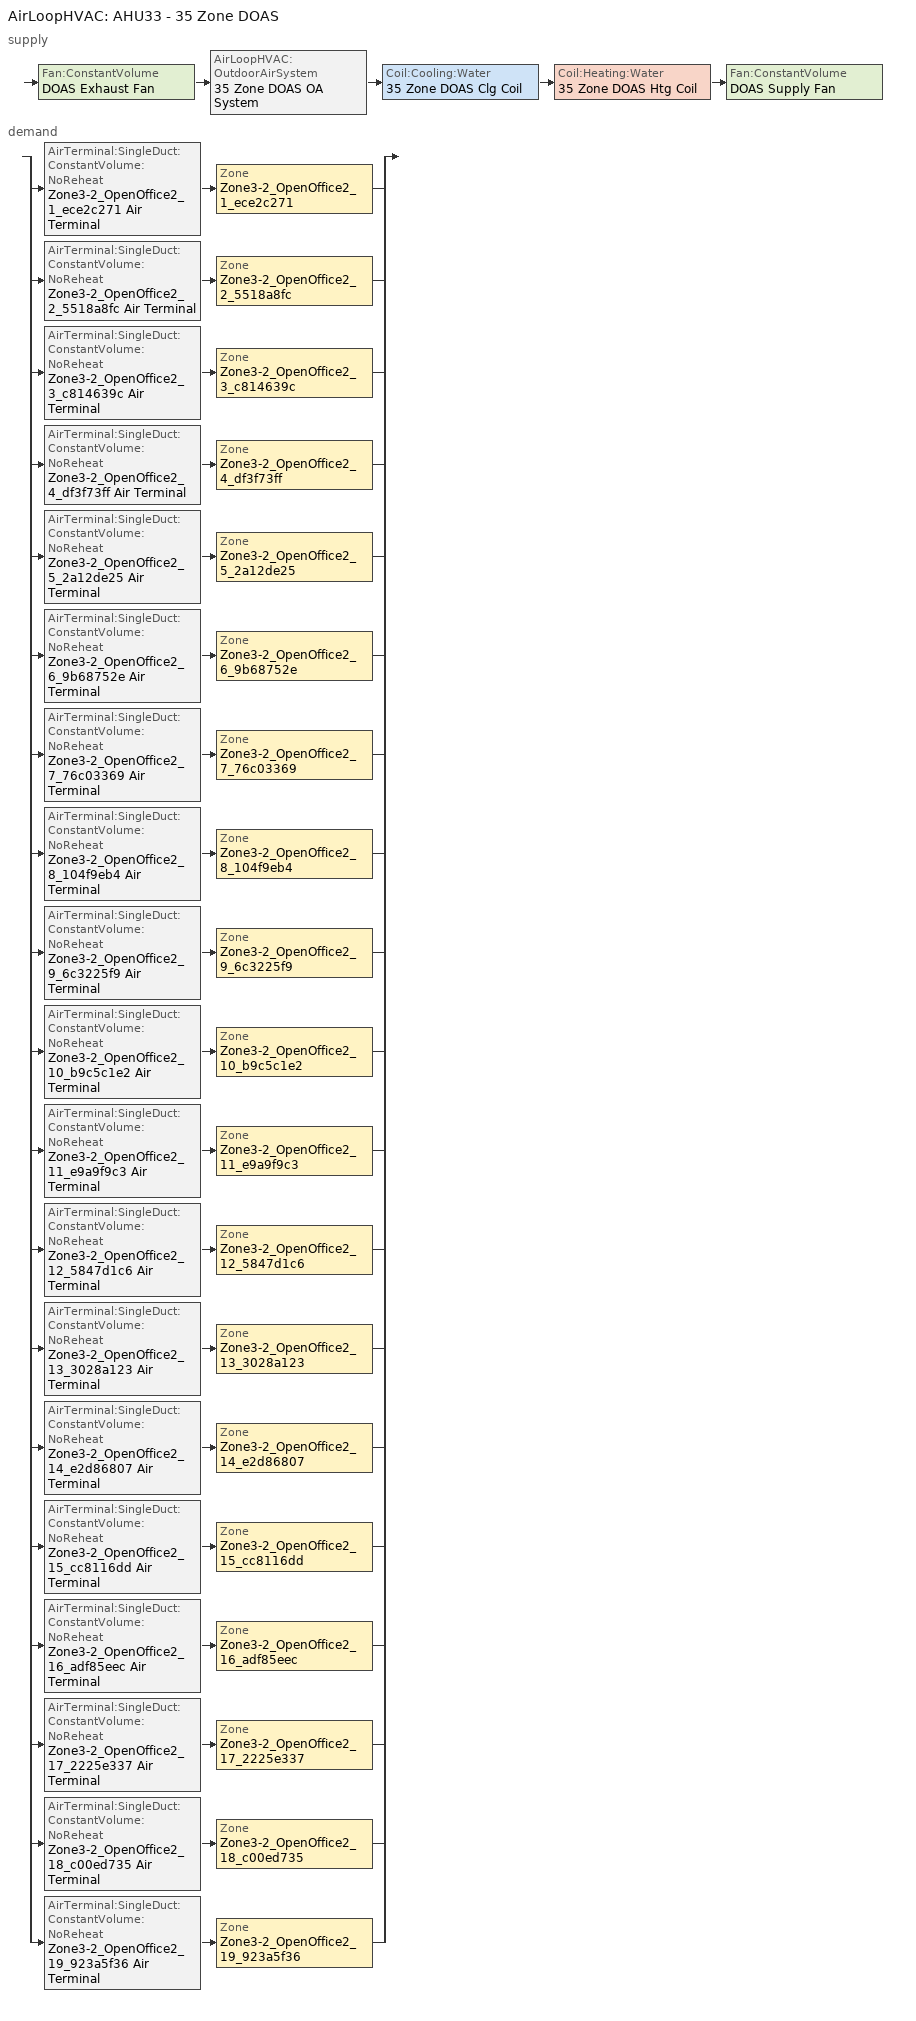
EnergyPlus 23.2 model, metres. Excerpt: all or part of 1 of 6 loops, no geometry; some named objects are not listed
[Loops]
AirLoopHVAC 'AHU33 - 35 Zone DOAS'
 supply: Fan:ConstantVolume 'DOAS Exhaust Fan' > AirLoopHVAC:OutdoorAirSystem '35 Zone DOAS OA System' > Coil:Cooling:Water '35 Zone DOAS Clg Coil' > Coil:Heating:Water '35 Zone DOAS Htg Coil' > Fan:ConstantVolume 'DOAS Supply Fan'
 demand: split
  | AirTerminal:SingleDuct:ConstantVolume:NoReheat 'Zone3-2_OpenOffice2_1_ece2c271 Air Terminal' > Zone 'Zone3-2_OpenOffice2_1_ece2c271'
  | AirTerminal:SingleDuct:ConstantVolume:NoReheat 'Zone3-2_OpenOffice2_2_5518a8fc Air Terminal' > Zone 'Zone3-2_OpenOffice2_2_5518a8fc'
  | AirTerminal:SingleDuct:ConstantVolume:NoReheat 'Zone3-2_OpenOffice2_3_c814639c Air Terminal' > Zone 'Zone3-2_OpenOffice2_3_c814639c'
  | AirTerminal:SingleDuct:ConstantVolume:NoReheat 'Zone3-2_OpenOffice2_4_df3f73ff Air Terminal' > Zone 'Zone3-2_OpenOffice2_4_df3f73ff'
  | AirTerminal:SingleDuct:ConstantVolume:NoReheat 'Zone3-2_OpenOffice2_5_2a12de25 Air Terminal' > Zone 'Zone3-2_OpenOffice2_5_2a12de25'
  | AirTerminal:SingleDuct:ConstantVolume:NoReheat 'Zone3-2_OpenOffice2_6_9b68752e Air Terminal' > Zone 'Zone3-2_OpenOffice2_6_9b68752e'
  | AirTerminal:SingleDuct:ConstantVolume:NoReheat 'Zone3-2_OpenOffice2_7_76c03369 Air Terminal' > Zone 'Zone3-2_OpenOffice2_7_76c03369'
  | AirTerminal:SingleDuct:ConstantVolume:NoReheat 'Zone3-2_OpenOffice2_8_104f9eb4 Air Terminal' > Zone 'Zone3-2_OpenOffice2_8_104f9eb4'
  | AirTerminal:SingleDuct:ConstantVolume:NoReheat 'Zone3-2_OpenOffice2_9_6c3225f9 Air Terminal' > Zone 'Zone3-2_OpenOffice2_9_6c3225f9'
  | AirTerminal:SingleDuct:ConstantVolume:NoReheat 'Zone3-2_OpenOffice2_10_b9c5c1e2 Air Terminal' > Zone 'Zone3-2_OpenOffice2_10_b9c5c1e2'
  | AirTerminal:SingleDuct:ConstantVolume:NoReheat 'Zone3-2_OpenOffice2_11_e9a9f9c3 Air Terminal' > Zone 'Zone3-2_OpenOffice2_11_e9a9f9c3'
  | AirTerminal:SingleDuct:ConstantVolume:NoReheat 'Zone3-2_OpenOffice2_12_5847d1c6 Air Terminal' > Zone 'Zone3-2_OpenOffice2_12_5847d1c6'
  | AirTerminal:SingleDuct:ConstantVolume:NoReheat 'Zone3-2_OpenOffice2_13_3028a123 Air Terminal' > Zone 'Zone3-2_OpenOffice2_13_3028a123'
  | AirTerminal:SingleDuct:ConstantVolume:NoReheat 'Zone3-2_OpenOffice2_14_e2d86807 Air Terminal' > Zone 'Zone3-2_OpenOffice2_14_e2d86807'
  | AirTerminal:SingleDuct:ConstantVolume:NoReheat 'Zone3-2_OpenOffice2_15_cc8116dd Air Terminal' > Zone 'Zone3-2_OpenOffice2_15_cc8116dd'
  | AirTerminal:SingleDuct:ConstantVolume:NoReheat 'Zone3-2_OpenOffice2_16_adf85eec Air Terminal' > Zone 'Zone3-2_OpenOffice2_16_adf85eec'
  | AirTerminal:SingleDuct:ConstantVolume:NoReheat 'Zone3-2_OpenOffice2_17_2225e337 Air Terminal' > Zone 'Zone3-2_OpenOffice2_17_2225e337'
  | AirTerminal:SingleDuct:ConstantVolume:NoReheat 'Zone3-2_OpenOffice2_18_c00ed735 Air Terminal' > Zone 'Zone3-2_OpenOffice2_18_c00ed735'
  | AirTerminal:SingleDuct:ConstantVolume:NoReheat 'Zone3-2_OpenOffice2_19_923a5f36 Air Terminal' > Zone 'Zone3-2_OpenOffice2_19_923a5f36'
[ZoneControl:Thermostat] Temperature Difference Between Cutout And Setpoint {deltaC}=0
Name | Zone or ZoneList | Control Type Schedule | Control 1
Zone3-2_OpenOffice2_10_b9c5c1e2 Thermostat | Zone3-2_OpenOffice2_10_b9c5c1e2 | Zone3-2_OpenOffice2_10_b9c5c1e2 Thermostat Schedule | Tset_office_br_ 11
Zone3-2_OpenOffice2_11_e9a9f9c3 Thermostat | Zone3-2_OpenOffice2_11_e9a9f9c3 | Zone3-2_OpenOffice2_11_e9a9f9c3 Thermostat Schedule | Tset_office_br_ 12
Zone3-2_OpenOffice2_12_5847d1c6 Thermostat | Zone3-2_OpenOffice2_12_5847d1c6 | Zone3-2_OpenOffice2_12_5847d1c6 Thermostat Schedule | Tset_office_br_ 13
Zone3-2_OpenOffice2_13_3028a123 Thermostat | Zone3-2_OpenOffice2_13_3028a123 | Zone3-2_OpenOffice2_13_3028a123 Thermostat Schedule | Tset_office_br_ 14
Zone3-2_OpenOffice2_14_e2d86807 Thermostat | Zone3-2_OpenOffice2_14_e2d86807 | Zone3-2_OpenOffice2_14_e2d86807 Thermostat Schedule | Tset_office_br_ 15
Zone3-2_OpenOffice2_15_cc8116dd Thermostat | Zone3-2_OpenOffice2_15_cc8116dd | Zone3-2_OpenOffice2_15_cc8116dd Thermostat Schedule | Tset_office_br_ 16
Zone3-2_OpenOffice2_16_adf85eec Thermostat | Zone3-2_OpenOffice2_16_adf85eec | Zone3-2_OpenOffice2_16_adf85eec Thermostat Schedule | Tset_office_br_ 17
Zone3-2_OpenOffice2_17_2225e337 Thermostat | Zone3-2_OpenOffice2_17_2225e337 | Zone3-2_OpenOffice2_17_2225e337 Thermostat Schedule | Tset_office_br_ 18
Zone3-2_OpenOffice2_18_c00ed735 Thermostat | Zone3-2_OpenOffice2_18_c00ed735 | Zone3-2_OpenOffice2_18_c00ed735 Thermostat Schedule | Tset_office_br_ 19
Zone3-2_OpenOffice2_19_923a5f36 Thermostat | Zone3-2_OpenOffice2_19_923a5f36 | Zone3-2_OpenOffice2_19_923a5f36 Thermostat Schedule | Tset_office_br_ 20
Zone3-2_OpenOffice2_1_ece2c271 Thermostat | Zone3-2_OpenOffice2_1_ece2c271 | Zone3-2_OpenOffice2_1_ece2c271 Thermostat Schedule | Tset_office_br_ 2
Zone3-2_OpenOffice2_2_5518a8fc Thermostat | Zone3-2_OpenOffice2_2_5518a8fc | Zone3-2_OpenOffice2_2_5518a8fc Thermostat Schedule | Tset_office_br_ 3
Zone3-2_OpenOffice2_3_c814639c Thermostat | Zone3-2_OpenOffice2_3_c814639c | Zone3-2_OpenOffice2_3_c814639c Thermostat Schedule | Tset_office_br_ 4
Zone3-2_OpenOffice2_4_df3f73ff Thermostat | Zone3-2_OpenOffice2_4_df3f73ff | Zone3-2_OpenOffice2_4_df3f73ff Thermostat Schedule | Tset_office_br_ 5
Zone3-2_OpenOffice2_5_2a12de25 Thermostat | Zone3-2_OpenOffice2_5_2a12de25 | Zone3-2_OpenOffice2_5_2a12de25 Thermostat Schedule | Tset_office_br_ 6
Zone3-2_OpenOffice2_6_9b68752e Thermostat | Zone3-2_OpenOffice2_6_9b68752e | Zone3-2_OpenOffice2_6_9b68752e Thermostat Schedule | Tset_office_br_ 7
Zone3-2_OpenOffice2_7_76c03369 Thermostat | Zone3-2_OpenOffice2_7_76c03369 | Zone3-2_OpenOffice2_7_76c03369 Thermostat Schedule | Tset_office_br_ 8
Zone3-2_OpenOffice2_8_104f9eb4 Thermostat | Zone3-2_OpenOffice2_8_104f9eb4 | Zone3-2_OpenOffice2_8_104f9eb4 Thermostat Schedule | Tset_office_br_ 9
Zone3-2_OpenOffice2_9_6c3225f9 Thermostat | Zone3-2_OpenOffice2_9_6c3225f9 | Zone3-2_OpenOffice2_9_6c3225f9 Thermostat Schedule | Tset_office_br_ 10
[ThermostatSetpoint:DualSetpoint] Heating Setpoint Temperature Schedule=htg_sch_office_br_; Cooling Setpoint Temperature Schedule=clg_sch_office_br_
Tset_office_br_ 11; Tset_office_br_ 12; Tset_office_br_ 13; Tset_office_br_ 14; Tset_office_br_ 15; Tset_office_br_ 16; Tset_office_br_ 17; Tset_office_br_ 18; Tset_office_br_ 19; Tset_office_br_ 20; Tset_office_br_ 2; Tset_office_br_ 3; Tset_office_br_ 4; Tset_office_br_ 5; Tset_office_br_ 6; Tset_office_br_ 7; Tset_office_br_ 8; Tset_office_br_ 9; Tset_office_br_ 10
[Zone equipment]
Zone3-2_OpenOffice2_10_b9c5c1e2: Zone3-2_OpenOffice2_10_b9c5c1e2 Air Terminal, Zone3-2_OpenOffice2_10_b9c5c1e2 FCU
Zone3-2_OpenOffice2_11_e9a9f9c3: Zone3-2_OpenOffice2_11_e9a9f9c3 Air Terminal, Zone3-2_OpenOffice2_11_e9a9f9c3 FCU
Zone3-2_OpenOffice2_12_5847d1c6: Zone3-2_OpenOffice2_12_5847d1c6 Air Terminal, Zone3-2_OpenOffice2_12_5847d1c6 FCU
Zone3-2_OpenOffice2_13_3028a123: Zone3-2_OpenOffice2_13_3028a123 Air Terminal, Zone3-2_OpenOffice2_13_3028a123 FCU
Zone3-2_OpenOffice2_14_e2d86807: Zone3-2_OpenOffice2_14_e2d86807 Air Terminal, Zone3-2_OpenOffice2_14_e2d86807 FCU
Zone3-2_OpenOffice2_15_cc8116dd: Zone3-2_OpenOffice2_15_cc8116dd Air Terminal, Zone3-2_OpenOffice2_15_cc8116dd FCU
Zone3-2_OpenOffice2_16_adf85eec: Zone3-2_OpenOffice2_16_adf85eec Air Terminal, Zone3-2_OpenOffice2_16_adf85eec FCU
Zone3-2_OpenOffice2_17_2225e337: Zone3-2_OpenOffice2_17_2225e337 Air Terminal, Zone3-2_OpenOffice2_17_2225e337 FCU
Zone3-2_OpenOffice2_18_c00ed735: Zone3-2_OpenOffice2_18_c00ed735 Air Terminal, Zone3-2_OpenOffice2_18_c00ed735 FCU
Zone3-2_OpenOffice2_19_923a5f36: Zone3-2_OpenOffice2_19_923a5f36 Air Terminal, Zone3-2_OpenOffice2_19_923a5f36 FCU
Zone3-2_OpenOffice2_1_ece2c271: Zone3-2_OpenOffice2_1_ece2c271 Air Terminal, Zone3-2_OpenOffice2_1_ece2c271 FCU
Zone3-2_OpenOffice2_2_5518a8fc: Zone3-2_OpenOffice2_2_5518a8fc Air Terminal, Zone3-2_OpenOffice2_2_5518a8fc FCU
Zone3-2_OpenOffice2_3_c814639c: Zone3-2_OpenOffice2_3_c814639c Air Terminal, Zone3-2_OpenOffice2_3_c814639c FCU
Zone3-2_OpenOffice2_4_df3f73ff: Zone3-2_OpenOffice2_4_df3f73ff Air Terminal, Zone3-2_OpenOffice2_4_df3f73ff FCU
Zone3-2_OpenOffice2_5_2a12de25: Zone3-2_OpenOffice2_5_2a12de25 Air Terminal, Zone3-2_OpenOffice2_5_2a12de25 FCU
Zone3-2_OpenOffice2_6_9b68752e: Zone3-2_OpenOffice2_6_9b68752e Air Terminal, Zone3-2_OpenOffice2_6_9b68752e FCU
Zone3-2_OpenOffice2_7_76c03369: Zone3-2_OpenOffice2_7_76c03369 Air Terminal, Zone3-2_OpenOffice2_7_76c03369 FCU
Zone3-2_OpenOffice2_8_104f9eb4: Zone3-2_OpenOffice2_8_104f9eb4 Air Terminal, Zone3-2_OpenOffice2_8_104f9eb4 FCU
Zone3-2_OpenOffice2_9_6c3225f9: Zone3-2_OpenOffice2_9_6c3225f9 Air Terminal, Zone3-2_OpenOffice2_9_6c3225f9 FCU
[Sizing:Zone] Zone Cooling Design Supply Air Temperature Input Method=SupplyAirTemperature; Zone Cooling Design Supply Air Temperature {C}=12.7778; Zone Cooling Design Supply Air Temperature Difference {deltaC}=11.11; Zone Heating Design Supply Air Temperature Input Method=SupplyAirTemperature; Zone Heating Design Supply Air Temperature {C}=40; Zone Heating Design Supply Air Temperature Difference {deltaC}=11.11; Zone Cooling Design Supply Air Humidity Ratio {kgWater/kgDryAir}=0.0085; Zone Heating Design Supply Air Humidity Ratio {kgWater/kgDryAir}=0.008; Cooling Design Air Flow Method=DesignDay; Cooling Design Air Flow Rate {m3/s}=0; Cooling Minimum Air Flow per Zone Floor Area {m3/s-m2}=0.000762; Cooling Minimum Air Flow {m3/s}=0; Cooling Minimum Air Flow Fraction=0; Heating Design Air Flow Method=DesignDay; Heating Design Air Flow Rate {m3/s}=0; Heating Maximum Air Flow per Zone Floor Area {m3/s-m2}=0.002032; Heating Maximum Air Flow {m3/s}=0.141576; Heating Maximum Air Flow Fraction=0.3; Account for Dedicated Outdoor Air System=Yes; Dedicated Outdoor Air System Control Strategy=NeutralSupplyAir; Dedicated Outdoor Air Low Setpoint Temperature for Design {C}=15.5556; Dedicated Outdoor Air High Setpoint Temperature for Design {C}=21.1111; Zone Load Sizing Method=Sensible Load Only No Latent Load; Zone Latent Cooling Design Supply Air Humidity Ratio Input Method=HumidityRatioDifference; Zone Cooling Design Supply Air Humidity Ratio Difference {kgWater/kgDryAir}=0.005; Zone Latent Heating Design Supply Air Humidity Ratio Input Method=HumidityRatioDifference; Zone Humidification Design Supply Air Humidity Ratio Difference {kgWater/kgDryAir}=0.005
Name | Design Specification Outdoor Air Object
Zone3-2_OpenOffice2_10_b9c5c1e2 | Zone3-2_OpenOffice2_10_b9c5c1e2 DSOA Space List
Zone3-2_OpenOffice2_11_e9a9f9c3 | Zone3-2_OpenOffice2_11_e9a9f9c3 DSOA Space List
Zone3-2_OpenOffice2_12_5847d1c6 | Zone3-2_OpenOffice2_12_5847d1c6 DSOA Space List
Zone3-2_OpenOffice2_13_3028a123 | Zone3-2_OpenOffice2_13_3028a123 DSOA Space List
Zone3-2_OpenOffice2_14_e2d86807 | Zone3-2_OpenOffice2_14_e2d86807 DSOA Space List
Zone3-2_OpenOffice2_15_cc8116dd | Zone3-2_OpenOffice2_15_cc8116dd DSOA Space List
Zone3-2_OpenOffice2_16_adf85eec | Zone3-2_OpenOffice2_16_adf85eec DSOA Space List
Zone3-2_OpenOffice2_17_2225e337 | Zone3-2_OpenOffice2_17_2225e337 DSOA Space List
Zone3-2_OpenOffice2_18_c00ed735 | Zone3-2_OpenOffice2_18_c00ed735 DSOA Space List
Zone3-2_OpenOffice2_19_923a5f36 | Zone3-2_OpenOffice2_19_923a5f36 DSOA Space List
Zone3-2_OpenOffice2_1_ece2c271 | Zone3-2_OpenOffice2_1_ece2c271 DSOA Space List
Zone3-2_OpenOffice2_2_5518a8fc | Zone3-2_OpenOffice2_2_5518a8fc DSOA Space List
Zone3-2_OpenOffice2_3_c814639c | Zone3-2_OpenOffice2_3_c814639c DSOA Space List
Zone3-2_OpenOffice2_4_df3f73ff | Zone3-2_OpenOffice2_4_df3f73ff DSOA Space List
Zone3-2_OpenOffice2_5_2a12de25 | Zone3-2_OpenOffice2_5_2a12de25 DSOA Space List
Zone3-2_OpenOffice2_6_9b68752e | Zone3-2_OpenOffice2_6_9b68752e DSOA Space List
Zone3-2_OpenOffice2_7_76c03369 | Zone3-2_OpenOffice2_7_76c03369 DSOA Space List
Zone3-2_OpenOffice2_8_104f9eb4 | Zone3-2_OpenOffice2_8_104f9eb4 DSOA Space List
Zone3-2_OpenOffice2_9_6c3225f9 | Zone3-2_OpenOffice2_9_6c3225f9 DSOA Space List
[DesignSpecification:OutdoorAir]
mv_office_br_ 3: Outdoor Air Method=Sum; Outdoor Air Flow per Person {m3/s-person}=0.012; Outdoor Air Flow per Zone Floor Area {m3/s-m2}=0; Outdoor Air Flow per Zone {m3/s}=0; Outdoor Air Flow Air Changes per Hour {1/hr}=0; Outdoor Air Schedule=mv_sch_office_br_
[DesignSpecification:OutdoorAir:SpaceList] Space Design Specification Outdoor Air Object Name 1=mv_office_br_ 3
Name | Space Name 1
Zone3-2_OpenOffice2_10_b9c5c1e2 DSOA Space List | Zone3-2_OpenOffice2_10_b9c5c1e2_Space
Zone3-2_OpenOffice2_11_e9a9f9c3 DSOA Space List | Zone3-2_OpenOffice2_11_e9a9f9c3_Space
Zone3-2_OpenOffice2_12_5847d1c6 DSOA Space List | Zone3-2_OpenOffice2_12_5847d1c6_Space
Zone3-2_OpenOffice2_13_3028a123 DSOA Space List | Zone3-2_OpenOffice2_13_3028a123_Space
Zone3-2_OpenOffice2_14_e2d86807 DSOA Space List | Zone3-2_OpenOffice2_14_e2d86807_Space
Zone3-2_OpenOffice2_15_cc8116dd DSOA Space List | Zone3-2_OpenOffice2_15_cc8116dd_Space
Zone3-2_OpenOffice2_16_adf85eec DSOA Space List | Zone3-2_OpenOffice2_16_adf85eec_Space
Zone3-2_OpenOffice2_17_2225e337 DSOA Space List | Zone3-2_OpenOffice2_17_2225e337_Space
Zone3-2_OpenOffice2_18_c00ed735 DSOA Space List | Zone3-2_OpenOffice2_18_c00ed735_Space
Zone3-2_OpenOffice2_19_923a5f36 DSOA Space List | Zone3-2_OpenOffice2_19_923a5f36_Space
Zone3-2_OpenOffice2_1_ece2c271 DSOA Space List | Zone3-2_OpenOffice2_1_ece2c271_Space
Zone3-2_OpenOffice2_2_5518a8fc DSOA Space List | Zone3-2_OpenOffice2_2_5518a8fc_Space
Zone3-2_OpenOffice2_3_c814639c DSOA Space List | Zone3-2_OpenOffice2_3_c814639c_Space
Zone3-2_OpenOffice2_4_df3f73ff DSOA Space List | Zone3-2_OpenOffice2_4_df3f73ff_Space
Zone3-2_OpenOffice2_5_2a12de25 DSOA Space List | Zone3-2_OpenOffice2_5_2a12de25_Space
Zone3-2_OpenOffice2_6_9b68752e DSOA Space List | Zone3-2_OpenOffice2_6_9b68752e_Space
Zone3-2_OpenOffice2_7_76c03369 DSOA Space List | Zone3-2_OpenOffice2_7_76c03369_Space
Zone3-2_OpenOffice2_8_104f9eb4 DSOA Space List | Zone3-2_OpenOffice2_8_104f9eb4_Space
Zone3-2_OpenOffice2_9_6c3225f9 DSOA Space List | Zone3-2_OpenOffice2_9_6c3225f9_Space
[AirTerminal:SingleDuct:ConstantVolume:NoReheat] Availability Schedule=Always On Discrete; Maximum Air Flow Rate {m3/s}=AutoSize
Zone3-2_OpenOffice2_10_b9c5c1e2 Air Terminal; Zone3-2_OpenOffice2_11_e9a9f9c3 Air Terminal; Zone3-2_OpenOffice2_12_5847d1c6 Air Terminal; Zone3-2_OpenOffice2_13_3028a123 Air Terminal; Zone3-2_OpenOffice2_14_e2d86807 Air Terminal; Zone3-2_OpenOffice2_15_cc8116dd Air Terminal; Zone3-2_OpenOffice2_16_adf85eec Air Terminal; Zone3-2_OpenOffice2_17_2225e337 Air Terminal; Zone3-2_OpenOffice2_18_c00ed735 Air Terminal; Zone3-2_OpenOffice2_19_923a5f36 Air Terminal; Zone3-2_OpenOffice2_1_ece2c271 Air Terminal; Zone3-2_OpenOffice2_2_5518a8fc Air Terminal; Zone3-2_OpenOffice2_3_c814639c Air Terminal; Zone3-2_OpenOffice2_4_df3f73ff Air Terminal; Zone3-2_OpenOffice2_5_2a12de25 Air Terminal; Zone3-2_OpenOffice2_6_9b68752e Air Terminal; Zone3-2_OpenOffice2_7_76c03369 Air Terminal; Zone3-2_OpenOffice2_8_104f9eb4 Air Terminal; Zone3-2_OpenOffice2_9_6c3225f9 Air Terminal
[Coil:Cooling:Water]
35 Zone DOAS Clg Coil: Availability Schedule=Always On Discrete; Design Water Flow Rate {m3/s}=Autosize; Design Air Flow Rate {m3/s}=Autosize; Design Inlet Water Temperature {C}=Autosize; Design Inlet Air Temperature {C}=Autosize; Design Outlet Air Temperature {C}=Autosize; Design Inlet Air Humidity Ratio {kgWater/kgDryAir}=Autosize; Design Outlet Air Humidity Ratio {kgWater/kgDryAir}=Autosize; Type of Analysis=SimpleAnalysis; Heat Exchanger Configuration=CrossFlow
[Coil:Heating:Water]
35 Zone DOAS Htg Coil: Availability Schedule=Always On Discrete; U-Factor Times Area Value {W/K}=Autosize; Maximum Water Flow Rate {m3/s}=Autosize; Performance Input Method=UFactorTimesAreaAndDesignWaterFlowRate; Rated Capacity {W}=Autosize; Rated Inlet Water Temperature {C}=82.2222; Rated Inlet Air Temperature {C}=16.6; Rated Outlet Water Temperature {C}=71.1111; Rated Outlet Air Temperature {C}=32.2; Rated Ratio for Air and Water Convection=0.5
[Controller:MechanicalVentilation]
35 Zone DOAS Mechanical Ventilation Controller: Availability Schedule=mv_sch_office_br_; Demand Controlled Ventilation=No; System Outdoor Air Method=ZoneSum; Zone or ZoneList Name 1=Zone3-2_OpenOffice2_10_b9c5c1e2; Design Specification Outdoor Air Object Name 1=mv_office_br_ 3; Zone or ZoneList Name 2=Zone3-2_OpenOffice2_11_e9a9f9c3; Design Specification Outdoor Air Object Name 2=mv_office_br_ 3; Zone or ZoneList Name 3=Zone3-2_OpenOffice2_12_5847d1c6; Design Specification Outdoor Air Object Name 3=mv_office_br_ 3; Zone or ZoneList Name 4=Zone3-2_OpenOffice2_13_3028a123; Design Specification Outdoor Air Object Name 4=mv_office_br_ 3; Zone or ZoneList Name 5=Zone3-2_OpenOffice2_14_e2d86807; Design Specification Outdoor Air Object Name 5=mv_office_br_ 3; Zone or ZoneList Name 6=Zone3-2_OpenOffice2_15_cc8116dd; Design Specification Outdoor Air Object Name 6=mv_office_br_ 3; Zone or ZoneList Name 7=Zone3-2_OpenOffice2_16_adf85eec; Design Specification Outdoor Air Object Name 7=mv_office_br_ 3; Zone or ZoneList Name 8=Zone3-2_OpenOffice2_17_2225e337; Design Specification Outdoor Air Object Name 8=mv_office_br_ 3; Zone or ZoneList Name 9=Zone3-2_OpenOffice2_18_c00ed735; Design Specification Outdoor Air Object Name 9=mv_office_br_ 3; Zone or ZoneList Name 10=Zone3-2_OpenOffice2_19_923a5f36; Design Specification Outdoor Air Object Name 10=mv_office_br_ 3; Zone or ZoneList Name 11=Zone3-2_OpenOffice2_1_ece2c271; Design Specification Outdoor Air Object Name 11=mv_office_br_ 3; Zone or ZoneList Name 12=Zone3-2_OpenOffice2_2_5518a8fc; Design Specification Outdoor Air Object Name 12=mv_office_br_ 3; Zone or ZoneList Name 13=Zone3-2_OpenOffice2_3_c814639c; Design Specification Outdoor Air Object Name 13=mv_office_br_ 3; Zone or ZoneList Name 14=Zone3-2_OpenOffice2_4_df3f73ff; Design Specification Outdoor Air Object Name 14=mv_office_br_ 3; Zone or ZoneList Name 15=Zone3-2_OpenOffice2_5_2a12de25; Design Specification Outdoor Air Object Name 15=mv_office_br_ 3; Zone or ZoneList Name 16=Zone3-2_OpenOffice2_6_9b68752e; Design Specification Outdoor Air Object Name 16=mv_office_br_ 3; Zone or ZoneList Name 17=Zone3-2_OpenOffice2_7_76c03369; Design Specification Outdoor Air Object Name 17=mv_office_br_ 3; Zone or ZoneList Name 18=Zone3-2_OpenOffice2_8_104f9eb4; Design Specification Outdoor Air Object Name 18=mv_office_br_ 3; Zone or ZoneList Name 19=Zone3-2_OpenOffice2_9_6c3225f9; Design Specification Outdoor Air Object Name 19=mv_office_br_ 3
[AirLoopHVAC]
AHU33 - 35 Zone DOAS: Design Supply Air Flow Rate {m3/s}=AutoSize; Design Return Air Flow Fraction of Supply Air Flow=1
[Sizing:System]
AHU33 - 35 Zone DOAS: Type of Load to Size On=VentilationRequirement; Design Outdoor Air Flow Rate {m3/s}=Autosize; Central Heating Maximum System Air Flow Ratio=1; Preheat Design Temperature {C}=7; Preheat Design Humidity Ratio {kgWater/kgDryAir}=0.008; Precool Design Temperature {C}=12.8; Precool Design Humidity Ratio {kgWater/kgDryAir}=0.008; Central Cooling Design Supply Air Temperature {C}=15.5556; Central Heating Design Supply Air Temperature {C}=21.1111; Type of Zone Sum to Use=Coincident; 100% Outdoor Air in Cooling=Yes; 100% Outdoor Air in Heating=Yes; Central Cooling Design Supply Air Humidity Ratio {kgWater/kgDryAir}=0.0085; Central Heating Design Supply Air Humidity Ratio {kgWater/kgDryAir}=0.008; Cooling Supply Air Flow Rate Method=DesignDay; Cooling Supply Air Flow Rate {m3/s}=0; Cooling Supply Air Flow Rate Per Floor Area {m3/s-m2}=0.00996765; Cooling Fraction of Autosized Cooling Supply Air Flow Rate=1; Cooling Supply Air Flow Rate Per Unit Cooling Capacity {m3/s-W}=3.94755e-05; Heating Supply Air Flow Rate Method=DesignDay; Heating Supply Air Flow Rate {m3/s}=0; Heating Supply Air Flow Rate Per Floor Area {m3/s-m2}=0.00996765; Heating Fraction of Autosized Heating Supply Air Flow Rate=1; Heating Fraction of Autosized Cooling Supply Air Flow Rate=1; Heating Supply Air Flow Rate Per Unit Heating Capacity {m3/s-W}=3.15882e-05; System Outdoor Air Method=ZoneSum; Zone Maximum Outdoor Air Fraction=1; Cooling Design Capacity Method=CoolingDesignCapacity; Cooling Design Capacity {W}=Autosize; Cooling Design Capacity Per Floor Area {W/m2}=234.7; Fraction of Autosized Cooling Design Capacity=1; Heating Design Capacity Method=HeatingDesignCapacity; Heating Design Capacity {W}=Autosize; Heating Design Capacity Per Floor Area {W/m2}=157; Fraction of Autosized Heating Design Capacity=1; Central Cooling Capacity Control Method=OnOff; Occupant Diversity=Autosize
[Controller:WaterCoil] Control Variable=Temperature; Actuator Variable=Flow; Maximum Actuated Flow {m3/s}=Autosize; Minimum Actuated Flow {m3/s}=0
Name | Action | Controller Convergence Tolerance {deltaC}
35 Zone DOAS Clg Coil Controller | Reverse | Autosize
35 Zone DOAS Htg Coil Controller | Normal | 0.0001
[Fan:ConstantVolume] Availability Schedule=NaturalVent; Fan Total Efficiency=0.55575; 5th field=0.2163; Motor Efficiency=0.855; Motor In Airstream Fraction=1
Name | Pressure Rise {Pa}
DOAS Exhaust Fan | 373.633
DOAS Supply Fan | 622.722
[SetpointManager:MixedAir] Control Variable=Temperature
Name | Setpoint Node or NodeList
DOAS Exhaust Fan Outlet Air Node OS Default SPM | DOAS Exhaust Fan Outlet Air Node
AHU33_Heat Recovery Unit Primary Outlet Air Node OS Default SPM | AHU33_Heat Recovery Unit Primary Outlet Air Node
AHU33 - 35 Zone DOAS Mixed Air Node OS Default SPM | AHU33 - 35 Zone DOAS Mixed Air Node
35 Zone DOAS Clg Coil Outlet Air Node OS Default SPM | 35 Zone DOAS Clg Coil Outlet Air Node
[Controller:OutdoorAir]
35 Zone DOAS Outdoor Air Controller: Minimum Outdoor Air Flow Rate {m3/s}=Autosize; Maximum Outdoor Air Flow Rate {m3/s}=Autosize; Economizer Control Type=NoEconomizer; Economizer Control Action Type=ModulateFlow; Lockout Type=NoLockout; Minimum Limit Type=FixedMinimum; Minimum Outdoor Air Schedule=mv_sch_office_br_; Mechanical Ventilation Controller=35 Zone DOAS Mechanical Ventilation Controller; High Humidity Control=No; Control High Indoor Humidity Based on Outdoor Humidity Ratio=Yes; Heat Recovery Bypass Control Type=BypassWhenWithinEconomizerLimits; Economizer Operation Staging=InterlockedWithMechanicalCooling
[HeatExchanger:AirToAir:SensibleAndLatent]
AHU33_Heat Recovery Unit: Availability Schedule=Always On Discrete; Nominal Supply Air Flow Rate {m3/s}=Autosize; Sensible Effectiveness at 100% Heating Air Flow=0.703704; Latent Effectiveness at 100% Heating Air Flow=0.69863; Sensible Effectiveness at 75% Heating Air Flow=0.75; Latent Effectiveness at 75% Heating Air Flow=0.75; Sensible Effectiveness at 100% Cooling Air Flow=0.703704; Latent Effectiveness at 100% Cooling Air Flow=0.69863; Sensible Effectiveness at 75% Cooling Air Flow=0.75; Latent Effectiveness at 75% Cooling Air Flow=0.75; Nominal Electric Power {W}=0; Supply Air Outlet Temperature Control=Yes; Heat Exchanger Type=Plate; Frost Control Type=None; Threshold Temperature {C}=1.7; Economizer Lockout=No
[Schedule:Day:Hourly]
htg_sch_office_br__Sunday; htg_sch_office_br__Sunday_SmrDsn 1; htg_sch_office_br__Hol 1: Temperature, 15, 15, 15, 15, 15, 15, 15, 15, 15, 15, 15, 15, 15, 15, 15, 15, 15, 15, 15, 15, 15, 15, 15, 15
htg_sch_office_br__Weekday; htg_sch_office_br__Sunday_SmrDsn_WntrDsn 1: Temperature, 15, 15, 15, 15, 15, 15, 15, 15, 21, 21, 21, 21, 21, 21, 21, 21, 21, 21, 21, 15, 15, 15, 15, 15
clg_sch_office_br__Sunday; clg_sch_office_br__Monday_SmrDsn_WntrDsn 1; clg_sch_office_br__Hol 1: Temperature, 35, 35, 35, 35, 35, 35, 35, 35, 35, 35, 35, 35, 35, 35, 35, 35, 35, 35, 35, 35, 35, 35, 35, 35
clg_sch_office_br__Weekday; clg_sch_office_br__Monday_SmrDsn 1: Temperature, 35, 35, 35, 35, 35, 35, 35, 35, 28, 28, 28, 28, 28, 28, 28, 28, 28, 28, 28, 35, 35, 35, 35, 35
NaturalVent_Sunday; NaturalVent_Monday_SmrDsn_WntrDsn 1; NaturalVent_Hol 1; mv_sch_office_br__Sunday; mv_sch_office_br__Monday_SmrDsn_WntrDsn 1; mv_sch_office_br__Hol 1: Fractional, 0, 0, 0, 0, 0, 0, 0, 0, 0, 0, 0, 0, 0, 0, 0, 0, 0, 0, 0, 0, 0, 0, 0, 0
NaturalVent_SundayWeekday; NaturalVent_Monday_SmrDsn 1; mv_sch_office_br__Weekday; mv_sch_office_br__Monday_SmrDsn 1: Fractional, 0, 0, 0, 0, 0, 0, 0, 0, 1, 1, 1, 1, 1, 1, 1, 1, 1, 1, 1, 0, 0, 0, 0, 0
[Schedule:Week:Daily]
htg_sch_office_br_ Week Rule - Jan1-Dec31: htg_sch_office_br__Sunday, htg_sch_office_br__Weekday, htg_sch_office_br__Weekday, htg_sch_office_br__Weekday, htg_sch_office_br__Weekday, htg_sch_office_br__Weekday, htg_sch_office_br__Sunday, htg_sch_office_br__Hol 1, htg_sch_office_br__Sunday_SmrDsn 1, htg_sch_office_br__Sunday_SmrDsn_WntrDsn 1, htg_sch_office_br__Sunday, htg_sch_office_br__Sunday
clg_sch_office_br_ Week Rule - Jan1-Dec31: clg_sch_office_br__Sunday, clg_sch_office_br__Weekday, clg_sch_office_br__Weekday, clg_sch_office_br__Weekday, clg_sch_office_br__Weekday, clg_sch_office_br__Weekday, clg_sch_office_br__Sunday, clg_sch_office_br__Hol 1, clg_sch_office_br__Monday_SmrDsn 1, clg_sch_office_br__Monday_SmrDsn_WntrDsn 1, clg_sch_office_br__Sunday, clg_sch_office_br__Sunday
NaturalVent Week Rule - Jan1-Dec31: NaturalVent_Sunday, NaturalVent_SundayWeekday, NaturalVent_SundayWeekday, NaturalVent_SundayWeekday, NaturalVent_SundayWeekday, NaturalVent_SundayWeekday, NaturalVent_Sunday, NaturalVent_Hol 1, NaturalVent_Monday_SmrDsn 1, NaturalVent_Monday_SmrDsn_WntrDsn 1, NaturalVent_Sunday, NaturalVent_Sunday
mv_sch_office_br_ Week Rule - Jan1-Dec31: mv_sch_office_br__Sunday, mv_sch_office_br__Weekday, mv_sch_office_br__Weekday, mv_sch_office_br__Weekday, mv_sch_office_br__Weekday, mv_sch_office_br__Weekday, mv_sch_office_br__Sunday, mv_sch_office_br__Hol 1, mv_sch_office_br__Monday_SmrDsn 1, mv_sch_office_br__Monday_SmrDsn_WntrDsn 1, mv_sch_office_br__Sunday, mv_sch_office_br__Sunday
[Schedule:Year]
htg_sch_office_br_: htg_sch_office_br_ Week Rule - Jan1-Dec31, 1, 1, 12, 31
clg_sch_office_br_: clg_sch_office_br_ Week Rule - Jan1-Dec31, 1, 1, 12, 31
NaturalVent: NaturalVent Week Rule - Jan1-Dec31, 1, 1, 12, 31
mv_sch_office_br_: mv_sch_office_br_ Week Rule - Jan1-Dec31, 1, 1, 12, 31
[Schedule:Compact]
Zone3-2_OpenOffice2_10_b9c5c1e2 Thermostat Schedule; Zone3-2_OpenOffice2_11_e9a9f9c3 Thermostat Schedule; Zone3-2_OpenOffice2_12_5847d1c6 Thermostat Schedule; Zone3-2_OpenOffice2_13_3028a123 Thermostat Schedule; Zone3-2_OpenOffice2_14_e2d86807 Thermostat Schedule; Zone3-2_OpenOffice2_15_cc8116dd Thermostat Schedule; Zone3-2_OpenOffice2_16_adf85eec Thermostat Schedule; Zone3-2_OpenOffice2_17_2225e337 Thermostat Schedule; Zone3-2_OpenOffice2_18_c00ed735 Thermostat Schedule; Zone3-2_OpenOffice2_19_923a5f36 Thermostat Schedule; Zone3-2_OpenOffice2_1_ece2c271 Thermostat Schedule; Zone3-2_OpenOffice2_2_5518a8fc Thermostat Schedule; Zone3-2_OpenOffice2_3_c814639c Thermostat Schedule; Zone3-2_OpenOffice2_4_df3f73ff Thermostat Schedule; Zone3-2_OpenOffice2_5_2a12de25 Thermostat Schedule; Zone3-2_OpenOffice2_6_9b68752e Thermostat Schedule; Zone3-2_OpenOffice2_7_76c03369 Thermostat Schedule; Zone3-2_OpenOffice2_8_104f9eb4 Thermostat Schedule; Zone3-2_OpenOffice2_9_6c3225f9 Thermostat Schedule: Through: 12/31, For: AllDays, Until: 24:00, 4
[Schedule:Constant]
Always On Discrete: Hourly Value=1
